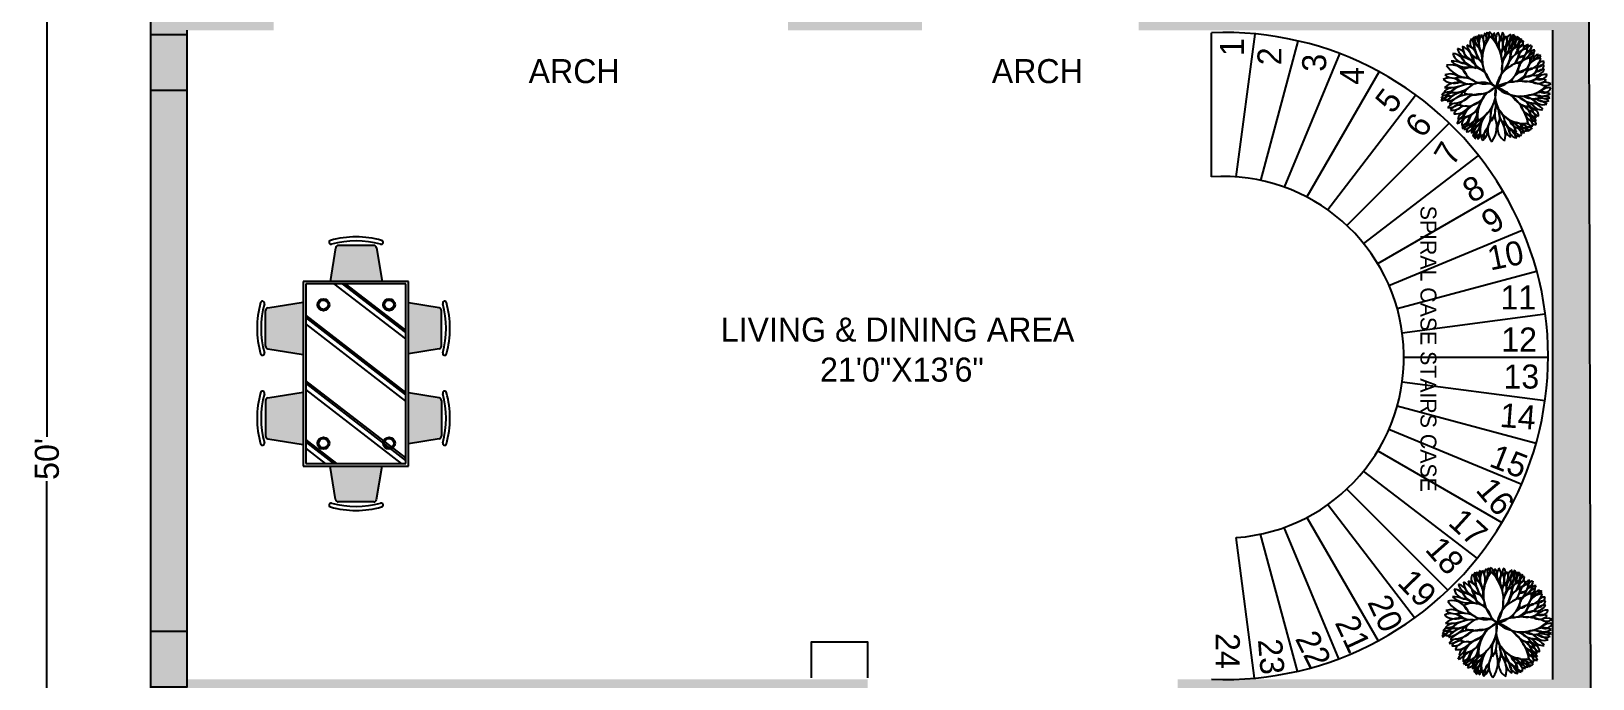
# Model space of a CAD drawing. Header units: inches. Extents: x -1202318 to 15458, y 120 to 819423.
# Drawn here: x 2437.7 to 2827.6, y 382.2 to 543.8 of the extents above; entities that cross this region are included whole.
import ezdxf

# ---------------------------------------------------------------- set-up
doc = ezdxf.new("R2010")
doc.units = ezdxf.units.IN
doc.header["$PDMODE"] = 98
doc.styles.add('style 2', font='', dxfattribs={"height": 6})
doc.styles.get('style 2').set_extended_font_data('Bahnschrift')
doc.dimstyles.new('ISO-25', dxfattribs={"dimtxt": 6, "dimasz": 2.67, "dimexe": 1.25, "dimexo": 0.625, "dimgap": 0.645, "dimtad": 0, "dimdec": 0, "dimlunit": 3, "dimtxsty": 'style 2', "dimblk": 'DOT', "dimcen": 2.485, "dimclrd": 3, "dimclrt": 256, "dimadec": 0, "dimazin": 0, "dimtfac": 1, "dimtdec": 0, "dimtmove": 0, "dimatfit": 3, "dimfxl": 1, "dimarcsym": 1})

# ---------------------------------------------------------------- blocks, each defined once
blk = doc.blocks.new('A$C01F42A49')
for p, q in [((0.535, 1.379), (0.497, 1.146)), ((0.825, 1.395), (0.555, 1.395)), ((0.845, 1.379), (0.883, 1.146)), ((1.217, 1.379), (1.179, 1.146)), ((1.237, 1.395), (1.507, 1.395)), ((1.527, 1.379), (1.565, 1.146)), ((1.734, 1.146), (0.334, 1.146)), ((0.334, 1.146), (0.334, 0.346)), ((1.714, 1.126), (0.354, 1.126)), ((0.354, 1.126), (0.354, 0.366)), ((1.714, 0.366), (1.714, 1.126)), ((1.734, 0.346), (1.734, 1.146)), ((0.062, 0.883), (0.062, 0.613)), ((0.079, 0.903), (0.334, 0.945)), ((1.989, 0.903), (1.734, 0.945)), ((2.006, 0.883), (2.006, 0.613)), ((0.079, 0.593), (0.334, 0.551)), ((1.989, 0.593), (1.734, 0.551)), ((0.354, 0.366), (1.714, 0.366)), ((0.334, 0.346), (1.734, 0.346)), ((0.535, 0.079), (0.492, 0.346)), ((0.845, 0.079), (0.889, 0.346)), ((1.217, 0.079), (1.173, 0.346)), ((1.527, 0.079), (1.57, 0.346)), ((0.825, 0.062), (0.555, 0.062)), ((1.237, 0.062), (1.507, 0.062))]:
    blk.add_line(p, q)
at = {"linetype": 'ByBlock'}
for p, q in [((0.771, 1.126), (0.354, 0.583)), ((0.723, 1.126), (0.354, 0.645)), ((0.705, 1.126), (0.354, 0.669)), ((1.176, 1.126), (0.591, 0.366)), ((1.194, 1.126), (0.609, 0.366)), ((1.242, 1.126), (0.657, 0.366)), ((1.673, 1.126), (1.089, 0.366)), ((1.691, 1.126), (1.107, 0.366)), ((1.714, 1.093), (1.155, 0.366)), ((1.714, 0.602), (1.532, 0.366)), ((1.714, 0.579), (1.55, 0.366)), ((1.714, 0.516), (1.598, 0.366))]:
    blk.add_line(p, q, dxfattribs=at)
for centre, radius in [((0.511, 0.998), 0.0454), ((0.511, 0.998), 0.0354), ((1.561, 0.998), 0.0454), ((1.561, 0.998), 0.0354), ((0.511, 0.5), 0.0454), ((0.511, 0.5), 0.0354), ((1.561, 0.5), 0.0454), ((1.561, 0.5), 0.0354)]:
    blk.add_circle(centre, radius)
for centre, radius, start, end in [((0.5, 1.42), 0.015, 105.4901, 284.2842), ((0.69, 0.736), 0.724, 74.4701, 105.577), ((0.69, 0.737), 0.694, 74.4325, 105.5675), ((0.88, 1.42), 0.015, 255.7158, 74.5099), ((1.182, 1.42), 0.015, 105.4901, 284.2842), ((1.372, 0.736), 0.724, 74.423, 105.5299), ((1.372, 0.737), 0.694, 74.4325, 105.5675), ((1.562, 1.42), 0.015, 255.7158, 74.5099), ((0.555, 1.375), 0.02, 90, 170.6717), ((0.825, 1.375), 0.02, 9.3283, 90), ((1.237, 1.375), 0.02, 90, 170.6717), ((1.507, 1.375), 0.02, 9.3283, 90), ((0.038, 0.938), 0.015, 345.7158, 164.5099), ((2.03, 0.938), 0.015, 15.4901, 194.2842), ((0.721, 0.748), 0.724, 164.4701, 195.577), ((0.721, 0.748), 0.694, 164.4325, 195.5675), ((0.082, 0.883), 0.02, 99.3283, 180), ((1.986, 0.883), 0.02, 0, 80.6717), ((1.347, 0.748), 0.694, 344.4325, 15.5675), ((1.347, 0.748), 0.724, 344.423, 15.5299), ((0.082, 0.613), 0.02, 180, 260.6717), ((1.986, 0.613), 0.02, 279.3283, 0), ((0.038, 0.558), 0.015, 195.4901, 14.2842), ((2.03, 0.558), 0.015, 165.7158, 344.5099), ((0.5, 0.038), 0.015, 75.7158, 254.5099), ((0.69, 0.721), 0.724, 254.423, 285.5299), ((0.69, 0.721), 0.694, 254.4325, 285.5675), ((0.555, 0.082), 0.02, 189.3283, 270), ((0.825, 0.082), 0.02, 270, 350.6717), ((0.88, 0.038), 0.015, 285.4901, 104.2842), ((1.182, 0.038), 0.015, 75.7158, 254.5099), ((1.372, 0.721), 0.724, 254.4701, 285.577), ((1.372, 0.721), 0.694, 254.4325, 285.5675), ((1.237, 0.082), 0.02, 189.3283, 270), ((1.507, 0.082), 0.02, 270, 350.6717), ((1.562, 0.038), 0.015, 285.4901, 104.2842)]:
    blk.add_arc(centre, radius, start, end)
blk = doc.blocks.new('A$C045817B7')
at = {"linetype": 'Continuous'}
for centre, radius, start, end in [((0.674, 1.408), 0.0774, 143.4666, 212.636), ((0.57, 1.407), 0.0631, 308.0621, 48.0716), ((0.686, 1.44), 0.053, 162.0876, 254.9372), ((0.632, 1.408), 0.0481, 336.7056, 85.2676), ((0.196, 1.056), 0.227, 4.7143, 67.8163), ((0.503, 1.281), 0.221, 183.6832, 248.8474), ((0.288, 1.091), 0.199, 4.9325, 74.201), ((0.604, 1.346), 0.269, 193.5994, 242.7133), ((0.475, 1.317), 0.0907, 141.6219, 241.8227), ((0.229, 1.254), 0.212, 353.7714, 34.3944), ((0.499, 1.354), 0.076, 146.2148, 215.5863), ((0.344, 1.352), 0.101, 336.8375, 25.7602), ((0.307, 1.11), 0.238, 350.9158, 56.4676), ((0.865, 1.329), 0.427, 182.7633, 220.2681), ((0.566, 1.361), 0.116, 158.8629, 231.8014), ((0.296, 1.275), 0.206, 354.9299, 38.2776), ((0.534, 1.378), 0.0517, 125.1476, 215.1674), ((0.446, 1.388), 0.0665, 315.9686, 28.5539), ((0.727, 1.306), 0.224, 148.1293, 211.6066), ((0.316, 1.295), 0.256, 332.7316, 30.423), ((1.02, 1.101), 0.474, 140.1927, 231.9127), ((1.02, 1.101), 0.474, 140.1927, 231.9127), ((0.666, 1.369), 0.109, 136.9706, 214.0961), ((0.477, 1.38), 0.127, 322.5461, 30.2051), ((0.284, 1.019), 0.531, 326.6718, 45.9965), ((0.284, 1.019), 0.531, 326.6718, 45.9965), ((0.778, 1.398), 0.0917, 148.6867, 206.3859), ((0.659, 1.397), 0.0638, 315.3788, 50.8821), ((0.872, 1.365), 0.146, 144.1247, 209.9983), ((0.663, 1.374), 0.119, 313.0665, 40.4805), ((0.947, 1.285), 0.18, 145.6159, 212.0121), ((0.616, 1.29), 0.206, 329.0835, 27.8381), ((0.871, 1.403), 0.07, 135.7289, 216.7307), ((0.767, 1.403), 0.0727, 313.9166, 42.0854), ((0.963, 1.303), 0.142, 134.1111, 205.5497), ((0.718, 1.345), 0.158, 318.2431, 22.2882), ((1.096, 1.182), 0.242, 142.2526, 184.7932), ((0.742, 1.283), 0.17, 315.1897, 16.2404), ((0.969, 1.344), 0.0971, 118.1173, 194.1612), ((0.813, 1.403), 0.114, 305.529, 13.8056), ((1.036, 1.286), 0.131, 135.6289, 203.2703), ((0.856, 1.262), 0.163, 293.0154, 1.6548), ((0.823, 1.331), 0.128, 320.2817, 21.1504), ((0.864, 1.306), 0.12, 299.7947, 10.8598), ((1.051, 1.143), 0.127, 104.8433, 190.8351), ((1.073, 1.214), 0.146, 128.4546, 183.4176), ((0.969, 1.392), 0.0286, 87.7834, 216.2289), ((0.929, 1.409), 0.0432, 295.9976, 16.1714), ((1.028, 1.326), 0.0778, 112.7761, 185.856), ((0.928, 1.384), 0.0712, 288.713, 11.2589), ((1.065, 1.298), 0.08, 104.201, 194.4012), ((0.911, 1.377), 0.135, 304.2378, 359.5829), ((1.032, 1.358), 0.0364, 99.2784, 171.3916), ((1.001, 1.387), 0.0264, 266.1586, 15.4849), ((1.107, 1.193), 0.0904, 91.8605, 175.7336), ((1.013, 1.286), 0.0917, 275.8545, 358.0593), ((1.015, 1.342), 0.0802, 276.1637, 357.1543), ((1.097, 1.268), 0.0702, 91.7786, 182.4828), ((1.022, 1.367), 0.0483, 287.5588, 1.0547), ((1.083, 1.327), 0.0425, 107.0612, 187.7677), ((1.084, 1.309), 0.0789, 274.952, 350.0502), ((1.189, 1.194), 0.105, 104.8358, 158.3298), ((1.207, 1.215), 0.0674, 97.023, 194.188), ((1.108, 1.294), 0.102, 291.8243, 352.6819), ((0.127, 0.57), 0.503, 57.1, 88.9879), ((0.337, 1.287), 0.294, 226.8371, 279.6115), ((0.127, 0.969), 0.209, 21.1582, 81.5772), ((0.326, 1.216), 0.174, 193.4903, 265.1113), ((0.173, 1.082), 0.165, 14.1334, 74.4408), ((0.362, 1.267), 0.148, 190.1254, 258.4489), ((0.256, 0.888), 0.237, 24.1229, 87.271), ((0.539, 1.293), 0.32, 211.7537, 257.205), ((0.417, 0.977), 0.146, 347.7275, 86.5018), ((0.603, 1.125), 0.177, 180.6823, 254.9928), ((1.135, 0.653), 0.414, 102.4187, 169.64), ((0.684, 1.087), 0.362, 276.8124, 355.2462), ((1.135, 0.653), 0.414, 102.4187, 169.64), ((0.684, 1.087), 0.362, 276.8124, 355.2462), ((0.912, 1.154), 0.115, 129.5904, 214.9904), ((1.097, 0.972), 0.293, 127.2528, 187.8803), ((0.553, 1.191), 0.371, 313.1476, 1.2102), ((0.731, 1.181), 0.124, 311.7047, 29.8857), ((1.179, 0.921), 0.308, 117.7333, 167.1791), ((0.837, 1.185), 0.199, 282.2224, 2.3823), ((1.006, 1.141), 0.0938, 260.6789, 0.9431), ((1.11, 1.022), 0.121, 94.8183, 164.0455), ((1.204, 0.938), 0.18, 96.5443, 185.0063), ((1.017, 1.091), 0.169, 273.2227, 8.7941), ((1.158, 1.113), 0.129, 96.7641, 173.2337), ((1.04, 1.23), 0.104, 265.9009, 6.4786), ((1.003, 1.281), 0.21, 295.6392, 342.2693), ((1.246, 1.068), 0.155, 105.7731, 167.7334), ((1.314, 0.965), 0.233, 109.4994, 136.9089), ((1.161, 1.193), 0.0761, 259.0641, 354.3395), ((1.134, 1.157), 0.199, 273.4935, 346.3568), ((1.328, 0.925), 0.185, 90.3381, 167.7122), ((1.305, 1.044), 0.125, 126.1873, 171.9), ((1.171, 1.124), 0.0642, 283.5886, 18.8322), ((1.238, 1.172), 0.0478, 79.6966, 175.7556), ((1.189, 1.231), 0.0588, 271.4011, 348.9236), ((1.219, 1.17), 0.0764, 278.2551, 352.0256), ((1.297, 1.093), 0.067, 92.1528, 177.3641), ((1.277, 1.158), 0.05, 255.9485, 344.7487), ((1.312, 1.103), 0.0435, 71.8727, 177.5899), ((1.355, 0.989), 0.0801, 80.2322, 170.7901), ((1.293, 1.075), 0.0756, 256.6638, 354.3586), ((0.117, 0.65), 0.2, 47.6242, 116.3703), ((0.12, 0.689), 0.213, 55.0608, 109.8401), ((0.166, 1.035), 0.187, 230.921, 294.5931), ((0.127, 0.785), 0.238, 15.6317, 103.0399), ((0.373, 1.201), 0.352, 211.6708, 264.7928), ((0.266, 0.518), 0.338, 52.3333, 100.5116), ((0.397, 1.03), 0.263, 223.0994, 285.2758), ((0.408, 0.737), 0.252, 8.8778, 118.165), ((0.408, 0.737), 0.252, 8.8778, 118.165), ((0.593, 1.108), 0.339, 206.1263, 280.9166), ((0.593, 1.108), 0.339, 206.1263, 280.9166), ((0.935, 1.02), 0.222, 266.4743, 345.5895), ((1.197, 0.667), 0.301, 99.0241, 154.2486), ((1.121, 1.055), 0.254, 252.2856, 312.6971), ((1.218, 0.649), 0.232, 70.845, 135.8807), ((1.127, 1.022), 0.159, 262.8203, 344.2968), ((1.247, 0.847), 0.136, 75.4836, 172.5015), ((1.319, 0.586), 0.248, 71.9408, 116.9441), ((1.245, 1.019), 0.137, 260.6816, 336.3986), ((1.385, 0.765), 0.2, 94.1518, 143.8725), ((1.273, 1.036), 0.0995, 264.1118, 349.9981), ((1.351, 0.938), 0.0832, 76.143, 176.5124), ((1.312, 0.929), 0.103, 244.6403, 341.1924), ((1.393, 0.747), 0.15, 83.6931, 144.2356), ((0.086, 0.569), 0.0924, 75.5349, 147.3156), ((0.026, 0.744), 0.126, 261.5672, 316.5813), ((0.171, 1.013), 0.233, 232.3928, 289.0729), ((0.15, 0.582), 0.135, 75.3344, 144.8904), ((0.062, 0.81), 0.152, 261.6902, 318.8637), ((0.225, 0.513), 0.275, 70.5173, 130.8948), ((0.084, 1.316), 0.596, 266.2174, 293.1983), ((0.168, 0.529), 0.126, 73.7967, 136.5993), ((0.116, 0.716), 0.108, 248.2341, 323.5826), ((0.333, 0.355), 0.311, 96.4976, 144.4202), ((0.015, 0.882), 0.352, 280.7516, 321.5123), ((0.122, 0.906), 0.399, 267.6527, 316.8691), ((0.381, 0.257), 0.372, 84.6724, 137.8772), ((0.166, 0.999), 0.344, 262.8943, 317.9077), ((0.395, 0.373), 0.394, 87.5171, 133.5965), ((0.536, 0.265), 0.373, 82.1944, 142.1523), ((0.536, 0.265), 0.373, 82.1944, 142.1523), ((0.342, 0.742), 0.267, 247.9013, 336.4453), ((0.342, 0.742), 0.267, 247.9013, 336.4453), ((0.55, 0.505), 0.284, 51.4847, 150.4796), ((0.55, 0.505), 0.284, 51.4847, 150.4796), ((0.448, 1.052), 0.428, 250.5559, 310.8185), ((0.448, 1.052), 0.428, 250.5559, 310.8185), ((0.909, 0.342), 0.426, 115.2559, 188.7459), ((0.909, 0.342), 0.426, 115.2559, 188.7459), ((0.286, 0.673), 0.444, 296.9632, 7.0387), ((0.286, 0.673), 0.444, 296.9632, 7.0387), ((1.1, 0.627), 0.385, 164.9611, 278.5253), ((1.1, 0.627), 0.385, 164.9611, 278.5253), ((1.056, 1.114), 0.507, 229.6992, 311.5503), ((1.056, 1.114), 0.507, 229.6992, 311.5503), ((0.528, 0.117), 0.642, 11.581, 71.9055), ((0.528, 0.117), 0.642, 11.581, 71.9055), ((1.065, 0.015), 0.79, 65.535, 114.0997), ((1.065, 0.015), 0.79, 65.535, 114.0997), ((1.223, 0.344), 0.28, 66.3523, 112.9171), ((1.29, 0.919), 0.144, 232.041, 317.4503), ((1.349, 0.432), 0.228, 64.2867, 119.6833), ((1.335, 0.844), 0.235, 245.2293, 298.7459), ((1.386, 0.654), 0.137, 58.3812, 119.5333), ((1.389, 0.856), 0.109, 228.9093, 308.5468), ((1.438, 0.568), 0.153, 81.9806, 141.5702), ((1.368, 0.746), 0.0952, 239.4601, 343.3963), ((0.036, 0.544), 0.0356, 64.3194, 180.1506), ((-0.006, 0.614), 0.0702, 274.775, 327.7433), ((0.049, 0.567), 0.0483, 63.8642, 164.9126), ((0.016, 0.663), 0.0849, 260.8137, 319.621), ((0.059, 0.633), 0.0762, 260.8552, 343.7736), ((0.11, 0.545), 0.0639, 66.2708, 168.5265), ((0.191, 0.395), 0.116, 69.1503, 149.5623), ((0.098, 0.654), 0.201, 267.8781, 309.7178), ((0.237, 0.359), 0.128, 69.7783, 150.4858), ((0.148, 0.614), 0.193, 263.3238, 315.6901), ((0.329, 0.301), 0.174, 73.1013, 155.8555), ((0.193, 0.58), 0.209, 263.7718, 329.9129), ((0.286, 0.566), 0.234, 271.8374, 352.1545), ((0.608, 0.204), 0.34, 105.8021, 157.9309), ((0.583, 0.217), 0.225, 117.0311, 178.4752), ((0.851, 0.148), 0.333, 125.4495, 194.3833), ((0.258, 0.365), 0.403, 312.0836, 7.7492), ((1.01, 0.352), 0.352, 146.1403, 192.9375), ((0.369, 0.471), 0.358, 326.5048, 12.5731), ((1.112, 0.379), 0.399, 163.006, 206.4028), ((0.463, 0.326), 0.317, 337.0155, 32.3933), ((0.994, 0.414), 0.232, 177.4751, 229.0935), ((0.644, 0.263), 0.2, 352.8763, 53.6923), ((1.193, 0.748), 0.282, 209.5725, 266.6092), ((0.946, 0.351), 0.258, 26.7163, 89.4654), ((1.06, 0.297), 0.308, 45.5953, 96.7829), ((1.249, 0.846), 0.33, 227.6582, 274.5736), ((1.247, 0.543), 0.2, 193.5469, 255.092), ((0.992, 0.295), 0.21, 15.2055, 73.4335), ((1.223, 0.819), 0.246, 241.9956, 297.1513), ((1.135, 0.391), 0.0817, 16.1716, 103.2737), ((1.199, 0.498), 0.0854, 200.7434, 279.5426), ((1.127, 0.388), 0.138, 14.4757, 85.2332), ((1.357, 0.661), 0.257, 212.358, 247.8743), ((1.205, 0.351), 0.0884, 353.8825, 92.0321), ((1.338, 0.576), 0.149, 207.6518, 275.7647), ((1.204, 0.333), 0.177, 32.6713, 88.8509), ((1.331, 0.459), 0.124, 191.172, 251.9177), ((1.201, 0.224), 0.344, 53.1036, 87.7156), ((1.359, 0.663), 0.17, 214.2354, 286.3594), ((1.369, 0.692), 0.157, 229.1074, 294.3725), ((1.326, 0.394), 0.185, 55.0763, 106.547), ((1.367, 0.449), 0.156, 59.4734, 103.628), ((1.397, 0.71), 0.136, 240.5694, 291.3512), ((0.353, 0.192), 0.153, 116.357, 160.3901), ((0.2, 0.338), 0.0957, 275.5656, 352.3302), ((0.329, 0.289), 0.106, 102.1715, 174.8796), ((0.192, 0.412), 0.118, 285.4191, 349.1615), ((0.385, 0.23), 0.109, 94.9728, 190.34), ((0.211, 0.366), 0.169, 293.1081, 353.7713), ((0.361, 0.162), 0.0817, 100.2324, 168.3254), ((0.257, 0.277), 0.101, 283.4977, 339.7801), ((0.428, 0.096), 0.145, 100.3612, 150.1928), ((0.31, 0.263), 0.0954, 265.5089, 337.9725), ((0.446, 0.103), 0.114, 99.379, 165.6267), ((0.335, 0.219), 0.088, 270.0752, 352.9011), ((0.289, 0.401), 0.192, 291.2352, 1.3744), ((0.535, 0.18), 0.137, 116.0884, 168.1091), ((0.351, 0.326), 0.128, 292.8853, 348.9183), ((0.37, 0.254), 0.154, 294.3385, 349.2686), ((0.55, 0.111), 0.117, 105.2898, 178.5727), ((0.401, 0.347), 0.15, 283.8028, 342.1607), ((0.583, 0.151), 0.154, 105.3834, 161.1006), ((0.866, 0.154), 0.247, 130.295, 218.4672), ((0.411, 0.199), 0.329, 322.8143, 25.9478), ((0.952, 0.186), 0.204, 146.0669, 237.8395), ((0.523, 0.095), 0.331, 345.7306, 38.1758), ((0.62, 0.003), 0.403, 18.4462, 59.431), ((1.084, 0.376), 0.259, 185.6314, 251.5275), ((1.037, 0.229), 0.203, 176.6795, 236.2095), ((0.71, 0.07), 0.214, 357.2572, 51.8918), ((1.033, 0.312), 0.125, 193.0285, 276.8178), ((0.674, -0.2), 0.539, 46.026, 63.8202), ((1.066, 0.31), 0.111, 207.5481, 283.7961), ((0.981, 0.122), 0.137, 35.6397, 95.7045), ((1.111, 0.244), 0.0578, 187.7168, 304.4986), ((1.052, 0.107), 0.128, 44.1762, 85.3443), ((1.119, 0.164), 0.0809, 29.3099, 111.5931), ((1.164, 0.289), 0.0894, 216.5656, 287.0761), ((1.106, 0.274), 0.099, 4.7965, 82.2404), ((1.221, 0.382), 0.101, 180.7734, 260.5601), ((1.213, 0.284), 0.0708, 161.1105, 274.4944), ((1.136, 0.217), 0.0824, 357.0116, 85.6827), ((1.284, 0.427), 0.11, 188.605, 258.98), ((1.169, 0.314), 0.0936, 2.8758, 86.327), ((1.147, 0.218), 0.129, 25.3111, 73.0248), ((1.267, 0.353), 0.0794, 189.1464, 267.3617), ((1.216, 0.227), 0.0494, 5.791, 111.6106), ((1.252, 0.285), 0.0548, 193.7223, 284.1234), ((0.496, 0.131), 0.0944, 129.034, 190.2749), ((0.359, 0.173), 0.0733, 306.3661, 19.1068), ((0.473, 0.076), 0.051, 99.6572, 183.1618), ((0.407, 0.127), 0.0565, 286.0562, 356.8357), ((0.49, 0.07), 0.0477, 127.0247, 210.2404), ((0.434, 0.085), 0.0424, 290.487, 37.5911), ((0.529, 0.109), 0.0568, 113.8463, 210.2532), ((0.465, 0.133), 0.0543, 285.924, 44.7697), ((0.475, 0.083), 0.0431, 284.6561, 26.2956), ((0.562, 0.047), 0.0731, 132.16, 189.1742), ((0.583, 0.051), 0.0455, 127.5503, 224.1965), ((0.532, 0.055), 0.0406, 297.2401, 57.4513), ((0.677, 0.088), 0.109, 123.3541, 203.8422), ((0.507, 0.13), 0.111, 309.3952, 19.6081), ((1.024, 0.182), 0.131, 176.7389, 261.4389), ((0.677, -0.1), 0.362, 25.0348, 53.1431), ((1.06, 0.197), 0.128, 201.8372, 264.0548), ((0.861, -0.067), 0.231, 36.3427, 69.5492), ((1.073, 0.181), 0.0972, 172.1213, 265.1214), ((0.977, 0.104), 0.09, 346.9987, 90.244), ((1.108, 0.196), 0.0758, 190.9945, 269.0226), ((1.032, 0.106), 0.0755, 10.8525, 89.1645), ((1.125, 0.204), 0.061, 194.689, 281.2603), ((1.059, 0.106), 0.0875, 25.7085, 81.5835), ((1.152, 0.186), 0.0382, 194.9585, 313.0302), ((1.09, 0.007), 0.175, 60.0427, 80.4027), ((1.173, 0.21), 0.0454, 211.4703, 327.2679), ((1.17, 0.098), 0.097, 64.9944, 110.7064)]:
    blk.add_arc(centre, radius, start, end, dxfattribs=at)
blk = doc.blocks.new('_Dot')
at = {"color": 0, "linetype": 'ByBlock', "lineweight": -2}
blk.add_line((-0.5, 0), (-1, 0), dxfattribs=at)
at = {"color": 0, "linetype": 'ByBlock', "const_width": 0.5}
blk.add_lwpolyline([(-0.25, 0, 1), (0.25, 0, 1)], format="xyb", close=True, dxfattribs=at)
blk = doc.blocks.new('*D180')
at = {"color": 0, "lineweight": -2, "transparency": 16777216}
for p, q in [((2475.92, 737.09), (2440.42, 737.09)), ((2466.92, 137.09), (2440.42, 137.09))]:
    blk.add_line(p, q, dxfattribs=at)
at = {"color": 3, "lineweight": -2, "transparency": 16777216}
for p, q in [((2441.67, 734.42), (2441.67, 442.65)), ((2441.67, 139.76), (2441.67, 431.54))]:
    blk.add_line(p, q, dxfattribs=at)
at = {"layer": 'Defpoints', "color": 0, "transparency": 16777216}
for p in [(2476.55, 737.09), (2441.67, 137.09), (2467.55, 137.09)]:
    blk.add_point(p, dxfattribs=at)
at = {"color": 3, "lineweight": -2, "transparency": 16777216, "xscale": 2.67, "yscale": 2.67, "zscale": 2.67}
for p, rotation in [((2441.67, 737.09), 90), ((2441.67, 137.09), 270)]:
    blk.add_blockref('_Dot', p, dxfattribs=dict(at, rotation=rotation))
at = {"transparency": 16777216, "insert": (2441.67, 437.09), "char_height": 6, "attachment_point": 5, "rotation": 90, "style": 'style 2'}
blk.add_mtext("50'", dxfattribs=at)

msp = doc.modelspace()

# ---------------------------------------------------------------- hatches: boundary and pattern name
h = msp.add_hatch(color=250)
h.dxf.hatch_style = 1
h.paths.add_polyline_path([(2637.55, 373.09), (2637.55, 277.09), (2646.55, 277.09), (2646.55, 378.09), (2646.55, 382.09), (2476.55, 382.09), (2476.55, 544.09), (2498.26, 544.09), (2498.26, 548.09), (2476.55, 548.09), (2476.55, 737.09), (2640.55, 737.09), (2640.55, 734.09), (2644.55, 734.09), (2644.55, 737.09), (2817.55, 737.09), (2817.55, 677.09), (2644.55, 677.09), (2644.55, 701.09), (2640.55, 701.09), (2640.55, 548.09), (2626.68, 548.09), (2626.68, 544.09), (2660.13, 544.09), (2660.13, 548.09), (2644.55, 548.09), (2644.55, 673.09), (2817.55, 673.09), (2817.55, 548.09), (2714.23, 548.09), (2714.23, 544.09), (2817.55, 544.09), (2817.55, 382.09), (2738.91, 382.09, -0.020116), (2732.42, 382.09), (2723.92, 382.09), (2723.92, 378.09), (2817.55, 378.09), (2817.55, 315.42), (2817.55, 226.09), (2646.55, 226.09), (2646.55, 229.09), (2637.55, 229.09), (2637.55, 217.09), (2827.37, 217.09), (2826.55, 548.09), (2826.55, 746.09), (2467.55, 746.09), (2467.55, 373.09)])
h = msp.add_hatch(color=30)
h.dxf.hatch_style = 1
h.paths.add_polyline_path([(2523.93, 489.81, 0.367288), (2523.28, 490.36), (2514.39, 490.36, 0.367297), (2513.74, 489.81), (2512.36, 481.41), (2525.31, 481.41)])
h.paths.add_polyline_path([(2505.59, 476.23), (2496.82, 474.79, 0.367293), (2496.27, 474.14), (2496.27, 465.24, 0.367293), (2496.82, 464.59), (2505.59, 463.15)])
h.paths.add_polyline_path([(2505.59, 453.79), (2496.82, 452.35, 0.367293), (2496.27, 451.7), (2496.27, 442.81, 0.367293), (2496.82, 442.16), (2505.59, 440.72)])
h = msp.add_hatch(color=45)
h.dxf.hatch_style = 1
h.paths.add_polyline_path([(2525.31, 435.33), (2512.36, 435.33), (2513.74, 426.94, 0.367284), (2514.39, 426.38), (2523.28, 426.38, 0.367302), (2523.93, 426.94)])
h.paths.add_polyline_path([(2540.15, 451.7, 0.367299), (2539.59, 452.35), (2531.92, 453.61), (2531.92, 440.9), (2539.59, 442.16, 0.367287), (2540.15, 442.81)])
h.paths.add_polyline_path([(2540.15, 474.14, 0.367299), (2539.59, 474.79), (2531.92, 476.05), (2531.92, 463.33), (2539.59, 464.59, 0.367287), (2540.15, 465.24)])

# ---------------------------------------------------------------- linework, layer by layer
for p, q in [((2467.55, 746.09), (2467.55, 137.09)), ((2467.55, 736.37), (2467.55, 137.09)), ((2826.55, 548.09), (2827.57, 137.09)), ((2476.55, 544.09), (2476.55, 382.09)), ((2732.42, 507.49), (2732.42, 543.47)), ((2738.56, 507.47), (2743.26, 543.14)), ((2817.55, 544.09), (2817.55, 382.09)), ((2753.96, 541.36), (2744.64, 506.61)), ((2764.33, 538.17), (2750.55, 504.93)), ((2774.18, 533.62), (2756.17, 502.47)), ((2783.33, 527.8), (2761.41, 499.26)), ((2791.63, 520.81), (2766.17, 495.37)), ((2798.91, 512.78), (2770.35, 490.88)), ((2773.88, 485.85), (2805.06, 503.84)), ((2776.7, 480.4), (2809.96, 494.17)), ((2778.75, 474.61), (2813.53, 483.92)), ((2780, 468.6), (2815.69, 473.29)), ((2780.42, 462.47), (2816.42, 462.47)), ((2780, 456.34), (2815.65, 451.65)), ((2778.75, 450.33), (2813.44, 441.04)), ((2776.7, 444.54), (2809.83, 430.83)), ((2773.88, 439.08), (2804.89, 421.2)), ((2798.71, 412.32), (2770.35, 434.06)), ((2766.17, 429.56), (2791.4, 404.35)), ((2783.1, 397.43), (2761.41, 425.68)), ((2756.17, 422.47), (2773.96, 391.69)), ((2743.14, 382.37), (2738.56, 417.47)), ((2753.82, 384.1), (2744.64, 418.33)), ((2764.14, 387.22), (2750.55, 420.01))]:
    msp.add_line(p, q)
at = {"linetype": 'ByBlock'}
for points in [[(2467.55, 543.05), (2476.55, 543.05), (2476.55, 529.05), (2467.55, 529.05)], [(2467.55, 394.14), (2476.55, 394.14), (2476.55, 380.14), (2467.55, 380.14)], [(2632.55, 382.49), (2632.55, 391.49), (2646.55, 391.49), (2646.55, 382.49)]]:
    msp.add_lwpolyline(points, dxfattribs=at)
for centre, radius, start, end in [((2735.67, 462.78), 80.75, 267.6952, 92.3048), ((2735.3, 462.47), 45.12, 274.1399, 93.6656)]:
    msp.add_arc(centre, radius, start, end)

# ---------------------------------------------------------------- block references
at = {"xscale": 18.7821419362127, "yscale": 18.7821419362127, "zscale": 18.7821419362127}
for p in [(2789.71, 516.23), (2790, 382.54)]:
    msp.add_blockref('A$C045817B7', p, dxfattribs=at)
at = {"xscale": 32.91807145374922, "yscale": 32.91807145374922, "zscale": 32.91807145374922, "rotation": 270}
msp.add_blockref('A$C01F42A49', (2494.21, 492.41), dxfattribs=at)

# ---------------------------------------------------------------- texts
at = {"attachment_point": 1, "style": 'style 2'}
for s, width, heights, insert, char_height, rotation in [('\\pi9.3955;1 ', 20.4869, [0], (2734.5, 528.25), 6, 90), ('\\pi8.5144;2  ', 20.4869, [0], (2743.86, 526.83), 6, 90), ('\\pi8.4835;3 ', 20.4869, [0], (2755.02, 525.25), 6, 90), ('\\pi8.3143;4 ', 20.4869, [0], (2764.44, 522.16), 6, 90), ('\\pi8.5619;5 ', 20.4869, [0], (2767.6, 519.83), 6, 52.4785), ('\\pi8.5702;6', 20.4869, [6.06], (2775.26, 513.49), 6, 54.0207), ('\\pi8.6114;7 ', 20.4869, [0], (2783.12, 505.66), 6, 58.7279), ('\\pi8.4237;8 ', 20.4869, [0], (2787.07, 501.79), 6, 29.9829), ('SPIRAL CASE STAIRS CASE', 105.528, [0], (2788.53, 500.29), 3.97, 270), ('\\pi8.5702;9 ', 20.4869, [0], (2791.94, 493.18), 6, 33.8663), ('\\pi7.0021;10  ', 20.4869, [0], (2793.94, 488.59), 6, 11.4894), ('\\pi6.8267;14 ', 20.4869, [0], (2797.9, 451.63), 6, 355.4198), ('\\pi7.033;15', 20.4869, [0], (2797.09, 443.53), 6, 338.4017), ('\\pi7.1032;16 ', 20.4869, [0], (2798.13, 438.53), 6, 310.217), ('\\pi7.1651;17 ', 20.4869, [0], (2789.94, 430.09), 6, 317.6361), ('\\pi6.9257;18 ', 20.4869, [0], (2785.41, 423.54), 6, 311.3845), ('\\pi7.1032;19 ', 20.4869, [0], (2777.77, 415.18), 6, 314.7859), ('\\pi6.2655;20  ', 20.4869, [0], (2773.94, 409.58), 6, 295.3725), ('\\pi7.2538;21 ', 20.4869, [0], (2765.46, 405.35), 6, 295.0085), ('\\pi6.3315;22 ', 20.4869, [0], (2755.67, 400.59), 6, 296.5898), ('24', 9.2734, [0], (2739.46, 393.65), 6, 270), ('\\pi6.3418;23 ', 20.4869, [0], (2749.43, 398.78), 6, 274.6922)]:
    msp.add_mtext_dynamic_manual_height_columns(s, width=width, gutter_width=30, heights=heights, dxfattribs=dict(at, insert=insert, char_height=char_height, rotation=rotation))
at = {"char_height": 6, "attachment_point": 1, "style": 'style 2'}
for s, width, insert in [('\\pi-1.7775;ARCH', 17.4822, (2563.68, 536.88)), ('\\pi-1.7775;ARCH', 17.4822, (2679.31, 536.88)), ('\\pi7.9904;11 ', 20.4869, (2796.53, 480.39)), ('\\pi4.6791;LIVING & DINING AREA\\P\\pi29.475;21\'0"X13\'6"', 95.6112, (2605.19, 472.39)), ('\\pi7.0681;12 ', 20.4869, (2797.66, 469.9)), ('\\pi7.0784;13 ', 20.4869, (2798.2, 460.66))]:
    msp.add_mtext_dynamic_manual_height_columns(s, width=width, gutter_width=30, heights=[0], dxfattribs=dict(at, insert=insert))

# ---------------------------------------------------------------- dimensions: what is measured, and where the dimension line sits
dim = msp.add_linear_dim(base=(2441.67, 137.09), p1=(2476.55, 737.09), p2=(2467.55, 137.09), angle=90, dimstyle='ISO-25')
dim.commit()
dim.dimension.update_dxf_attribs({"geometry": '*D180', "text_midpoint": (2441.67, 437.09)})

doc.saveas('drawing.dxf')
